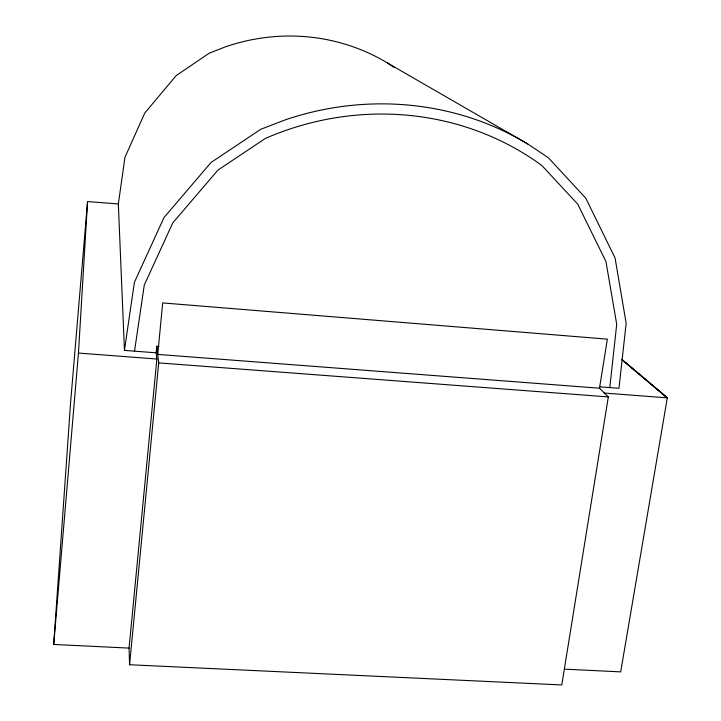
<?xml version="1.0" encoding="UTF-8"?>
<svg xmlns="http://www.w3.org/2000/svg" width="721" height="721" viewBox="0 0 721 721"><rect width="100%" height="100%" fill="white"/><g stroke="black" fill="none" stroke-linecap="round" stroke-linejoin="round"><path stroke-width="1.08" d="M129.059 648.098L53.705 644.448L78.454 353.056L87.556 201.565L118.334 203.953L124.445 350.379L156.169 352.812L156.863 359.022L129.059 648.098L129.573 664.735L561.776 684.95L608.317 396.92L599.493 388.213L157.737 354.408L162.685 302.928L607.352 339.149L599.493 388.213M53.705 644.448L70.604 402.462L87.556 201.565M156.169 352.812L156.799 346.242L159.044 346.422M129.573 664.735L158.701 362.888L156.799 346.242M609.795 387.583L616.716 324.252L605.946 261.543L577.746 204.169L541.886 165.542A280.136 264.931 -28.7 0 0 265.382 138.414L217.913 170.12L172.752 222.915L144.29 285.029L134.521 351.154M118.334 203.953L124.985 157.223L144.777 113.026L176.131 75.651L209.189 53.201L225.673 46.757A196.779 189.668 -41.5 0 1 387.583 63.06L527.799 144.011L548.402 157.782L585.812 198.221L615.067 257.992L626.161 323.233L618.969 388.286L599.89 386.826M124.445 350.379L134.394 282.317L164 217.562L211.028 162.504L260.714 129.311L285.498 119.758A289.941 274.223 -28.7 0 1 527.799 144.011M621.853 359.455L667.295 397.848L620.691 671.873L564.588 669.16M158.701 362.888L608.317 396.92M78.454 353.056L156.863 359.022M604.117 393.044L667.295 397.848L621.718 359.437L667.295 397.848M387.592 63.06L394.09 67.395"/></g></svg>
